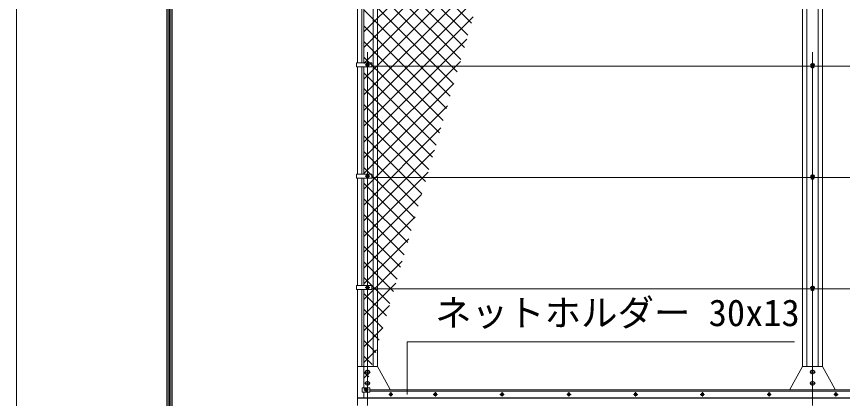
# Model space of a CAD drawing. Units: millimetres, scale not verified. Extents: x -10500 to 10500, y -7425 to 7425.
# Drawn here: x -10500 to -6789, y -2816 to -1101 of the extents above; entities that cross this region are included whole.
import ezdxf
from ezdxf.enums import TextEntityAlignment as Align

# ---------------------------------------------------------------- set-up
doc = ezdxf.new("R2010")
doc.units = ezdxf.units.MM
doc.header["$LTSCALE"] = 50
doc.linetypes.add('USER1', pattern=[50.8, 31.75, -6.35, 6.35, -6.35])
for name, color, linetype, lineweight in [('0-0_D-STR3', 3, 'Continuous', 13), ('0-1_D-STR1', 1, 'Continuous', 18), ('0-2_D-BMK', 2, 'USER1', 13), ('0-4_D-STR-TXT', 7, 'Continuous', 9), ('0-5_D-STR2', 7, 'Continuous', 9), ('0-B_D-TTL', 7, 'Continuous', 9)]:
    doc.layers.add(name, color=color, linetype=linetype, lineweight=lineweight)
doc.styles.add('ＭＳ ゴシック', font='')
doc.styles.get('ＭＳ ゴシック').set_extended_font_data('MS Gothic')

msp = doc.modelspace()

# ---------------------------------------------------------------- linework, layer by layer
at = {"layer": '0-0_D-STR3'}
for p, q in [((-8938.99, -827.43), (-8938.99, -1308.43)), ((-8971.74, -1308.43), (-8902.99, -1308.43)), ((-8971.74, -1308.43), (-8971.74, -1327.43)), ((-8971.74, -1327.43), (-8902.99, -1327.43)), ((-8938.99, -1327.43), (-8938.99, -1808.43)), ((-8922.99, -1310.42), (-8929.49, -1314.18)), ((-8929.49, -1314.18), (-8929.49, -1321.68)), ((-8929.49, -1321.68), (-8922.99, -1325.44)), ((-8916.49, -1314.18), (-8922.99, -1310.42)), ((-8922.99, -1325.44), (-8916.49, -1321.68)), ((-8916.49, -1321.68), (-8916.49, -1314.18)), ((-8902.99, -1308.43), (-8902.99, -1327.43)), ((-4172.99, -1324.68), (-8902.99, -1324.68)), ((-6922.99, -1310.42), (-6929.49, -1314.18)), ((-6929.49, -1314.18), (-6929.49, -1321.68)), ((-6929.49, -1321.68), (-6922.99, -1325.44)), ((-6929.24, -1321.83), (-6929.24, -1331.93)), ((-6929.24, -1331.93), (-6927.24, -1331.93)), ((-6927.24, -1322.98), (-6927.24, -1331.93)), ((-6916.49, -1314.18), (-6922.99, -1310.42)), ((-6922.99, -1325.44), (-6916.49, -1321.68)), ((-6918.74, -1322.98), (-6918.74, -1331.93)), ((-6918.74, -1331.93), (-6916.74, -1331.93)), ((-6916.74, -1321.83), (-6916.74, -1331.93)), ((-6916.49, -1321.68), (-6916.49, -1314.18)), ((-8971.74, -1808.43), (-8902.99, -1808.43)), ((-8971.74, -1808.43), (-8971.74, -1827.43)), ((-8922.99, -1810.42), (-8929.49, -1814.18)), ((-8929.49, -1814.18), (-8929.49, -1821.68)), ((-8916.49, -1814.18), (-8922.99, -1810.42)), ((-8916.49, -1821.68), (-8916.49, -1814.18)), ((-8902.99, -1808.43), (-8902.99, -1827.43)), ((-6922.99, -1810.42), (-6929.49, -1814.18)), ((-6929.49, -1814.18), (-6929.49, -1821.68)), ((-6916.49, -1814.18), (-6922.99, -1810.42)), ((-6916.49, -1821.68), (-6916.49, -1814.18)), ((-8971.74, -1827.43), (-8902.99, -1827.43)), ((-8939.04, -1827.43), (-8939.04, -2308.43)), ((-8929.49, -1821.68), (-8922.99, -1825.44)), ((-8922.99, -1825.44), (-8916.49, -1821.68)), ((-4172.99, -1824.68), (-8902.99, -1824.68)), ((-6929.49, -1821.68), (-6922.99, -1825.44)), ((-6929.24, -1821.83), (-6929.24, -1831.93)), ((-6929.24, -1831.93), (-6927.24, -1831.93)), ((-6927.24, -1822.98), (-6927.24, -1831.93)), ((-6922.99, -1825.44), (-6916.49, -1821.68)), ((-6918.74, -1822.98), (-6918.74, -1831.93)), ((-6918.74, -1831.93), (-6916.74, -1831.93)), ((-6916.74, -1821.83), (-6916.74, -1831.93)), ((-8971.74, -2308.43), (-8902.99, -2308.43)), ((-8971.74, -2308.43), (-8971.74, -2327.43)), ((-8971.74, -2327.43), (-8902.99, -2327.43)), ((-8938.99, -2327.43), (-8938.99, -2768.43)), ((-8922.99, -2310.42), (-8929.49, -2314.18)), ((-8929.49, -2314.18), (-8929.49, -2321.68)), ((-8929.49, -2321.68), (-8922.99, -2325.44)), ((-8916.49, -2314.18), (-8922.99, -2310.42)), ((-8922.99, -2325.44), (-8916.49, -2321.68)), ((-8916.49, -2321.68), (-8916.49, -2314.18)), ((-8902.99, -2308.43), (-8902.99, -2327.43)), ((-4172.99, -2324.68), (-8902.99, -2324.68)), ((-6922.99, -2310.42), (-6929.49, -2314.18)), ((-6929.49, -2314.18), (-6929.49, -2321.68)), ((-6929.49, -2321.68), (-6922.99, -2325.44)), ((-6929.24, -2321.83), (-6929.24, -2331.93)), ((-6929.24, -2331.93), (-6927.24, -2331.93)), ((-6927.24, -2322.98), (-6927.24, -2331.93)), ((-6916.49, -2314.18), (-6922.99, -2310.42)), ((-6922.99, -2325.44), (-6916.49, -2321.68)), ((-6918.74, -2322.98), (-6918.74, -2331.93)), ((-6918.74, -2331.93), (-6916.74, -2331.93)), ((-6916.74, -2321.83), (-6916.74, -2331.93)), ((-6916.49, -2321.68), (-6916.49, -2314.18)), ((-8967.99, -2672.93), (-8877.99, -2672.93)), ((-8967.99, -2817.93), (-8967.99, -2672.93)), ((-8922.99, -2688.12), (-8931.49, -2693.02)), ((-8914.49, -2693.02), (-8922.99, -2688.12)), ((-8877.99, -2672.93), (-8822.99, -2772.93)), ((-7022.99, -2772.93), (-6967.99, -2672.93)), ((-6922.99, -2688.12), (-6931.49, -2693.02)), ((-6914.49, -2693.02), (-6922.99, -2688.12)), ((-8922.99, -2738.12), (-8931.49, -2743.02)), ((-8914.49, -2743.02), (-8922.99, -2738.12)), ((-6922.99, -2738.12), (-6931.49, -2743.02)), ((-6914.49, -2743.02), (-6922.99, -2738.12)), ((-8946.19, -2768.43), (-8911.79, -2768.43)), ((-8946.19, -2787.43), (-8946.19, -2768.43)), ((-8935.49, -2774.18), (-8928.99, -2770.42)), ((-8935.49, -2781.68), (-8935.49, -2774.18)), ((-8928.99, -2785.44), (-8935.49, -2781.68)), ((-8928.99, -2770.42), (-8922.49, -2774.18)), ((-8922.49, -2781.68), (-8928.99, -2785.44)), ((-8922.49, -2774.18), (-8922.49, -2781.68)), ((-8911.79, -2787.43), (-8911.79, -2768.43)), ((-4172.99, -2782.93), (-8911.79, -2782.93)), ((-8822.99, -2777.93), (-8822.99, -2772.93)), ((-7022.99, -2777.93), (-7022.99, -2772.93)), ((-6822.99, -2777.93), (-6822.99, -2772.93)), ((-4172.99, -2812.93), (-8967.99, -2812.93)), ((-8946.19, -2787.43), (-8911.79, -2787.43)), ((-8938.99, -2787.43), (-8938.99, -2814.93))]:
    msp.add_line(p, q, dxfattribs=at)
for points in [[(-8931.49, -2693.02), (-8931.49, -2702.84), (-8922.99, -2707.75)], [(-8922.99, -2707.75), (-8914.49, -2702.84), (-8914.49, -2693.02)], [(-6967.99, -2672.93), (-6877.99, -2672.93), (-6822.99, -2772.93)], [(-6931.49, -2693.02), (-6931.49, -2702.84), (-6922.99, -2707.75)], [(-6922.99, -2707.75), (-6914.49, -2702.84), (-6914.49, -2693.02)], [(-8931.49, -2743.02), (-8931.49, -2752.84), (-8922.99, -2757.75)], [(-8922.99, -2757.75), (-8914.49, -2752.84), (-8914.49, -2743.02)], [(-6931.49, -2743.02), (-6931.49, -2752.84), (-6922.99, -2757.75)], [(-6922.99, -2757.75), (-6914.49, -2752.84), (-6914.49, -2743.02)]]:
    msp.add_lwpolyline(points, dxfattribs=at)
for points in [[(-8817.99, -2792.18), (-8822.97, -2795.06), (-8822.97, -2800.81), (-8817.99, -2803.68), (-8813.01, -2800.81), (-8813.01, -2795.06)], [(-8617.99, -2792.18), (-8622.97, -2795.06), (-8622.97, -2800.81), (-8617.99, -2803.68), (-8613.01, -2800.81), (-8613.01, -2795.06)], [(-8317.99, -2792.18), (-8322.97, -2795.06), (-8322.97, -2800.81), (-8317.99, -2803.68), (-8313.01, -2800.81), (-8313.01, -2795.06)], [(-8017.99, -2792.18), (-8022.97, -2795.06), (-8022.97, -2800.81), (-8017.99, -2803.68), (-8013.01, -2800.81), (-8013.01, -2795.06)], [(-7717.99, -2792.18), (-7722.97, -2795.06), (-7722.97, -2800.81), (-7717.99, -2803.68), (-7713.01, -2800.81), (-7713.01, -2795.06)], [(-7417.99, -2792.18), (-7422.97, -2795.06), (-7422.97, -2800.81), (-7417.99, -2803.68), (-7413.01, -2800.81), (-7413.01, -2795.06)], [(-7117.99, -2792.18), (-7122.97, -2795.06), (-7122.97, -2800.81), (-7117.99, -2803.68), (-7113.01, -2800.81), (-7113.01, -2795.06)], [(-6817.99, -2792.18), (-6822.97, -2795.06), (-6822.97, -2800.81), (-6817.99, -2803.68), (-6813.01, -2800.81), (-6813.01, -2795.06)]]:
    msp.add_lwpolyline(points, close=True, dxfattribs=at)
for centre, radius in [((-8922.99, -1317.93), 6.25), ((-6922.99, -1317.93), 6.25), ((-8922.99, -1817.93), 6.25), ((-6922.99, -1817.93), 6.25), ((-8922.99, -2317.93), 6.25), ((-6922.99, -2317.93), 6.25), ((-8922.99, -2697.93), 8.25), ((-6922.99, -2697.93), 8.25), ((-8922.99, -2747.93), 8.25), ((-6922.99, -2747.93), 8.25), ((-8928.99, -2777.93), 6.25), ((-8817.99, -2797.93), 6.5), ((-8817.99, -2797.93), 4.98), ((-8617.99, -2797.93), 6.5), ((-8617.99, -2797.93), 4.98), ((-8317.99, -2797.93), 6.5), ((-8317.99, -2797.93), 4.98), ((-8017.99, -2797.93), 6.5), ((-8017.99, -2797.93), 4.98), ((-7717.99, -2797.93), 6.5), ((-7717.99, -2797.93), 4.98), ((-7417.99, -2797.93), 6.5), ((-7417.99, -2797.93), 4.98), ((-7117.99, -2797.93), 6.5), ((-7117.99, -2797.93), 4.98), ((-6817.99, -2797.93), 6.5), ((-6817.99, -2797.93), 4.98)]:
    msp.add_circle(centre, radius, dxfattribs=at)
at = {"layer": '0-1_D-STR1'}
for p, q in [((-8897.99, -2672.93), (-8897.99, -437.93)), ((-8877.99, -2672.93), (-8877.99, -437.93)), ((-6967.99, -437.93), (-6967.99, -2672.93)), ((-6947.99, -437.93), (-6947.99, -2672.93)), ((-6897.99, -2672.93), (-6897.99, -437.93)), ((-6877.99, -2672.93), (-6877.99, -437.93)), ((-8967.99, -827.43), (-8967.99, -1308.43)), ((-8947.99, -827.43), (-8947.99, -1308.43)), ((-8967.99, -1327.43), (-8967.99, -1808.43)), ((-8947.99, -1327.43), (-8947.99, -1808.43)), ((-8967.99, -1827.43), (-8967.99, -2308.43)), ((-8947.99, -1827.43), (-8947.99, -2308.43)), ((-8967.99, -2327.43), (-8967.99, -2847.93)), ((-8947.99, -2327.43), (-8947.99, -2672.93)), ((-8911.79, -2777.93), (-4172.99, -2777.93)), ((-8967.99, -2814.93), (-4172.99, -2814.93))]:
    msp.add_line(p, q, dxfattribs=at)
at = {"layer": '0-2_D-BMK'}
for p, q in [((-8922.99, -2847.93), (-8922.99, 3338.05)), ((-6922.99, -2847.93), (-6922.99, 3338.05)), ((-8912.99, -1317.93), (-8932.99, -1317.93)), ((-6912.99, -1317.93), (-6932.99, -1317.93)), ((-8912.99, -1817.93), (-8932.99, -1817.93)), ((-6912.99, -1817.93), (-6932.99, -1817.93)), ((-8912.99, -2317.93), (-8932.99, -2317.93)), ((-6912.99, -2317.93), (-6932.99, -2317.93)), ((-8910.24, -2697.93), (-8935.74, -2697.93)), ((-6910.24, -2697.93), (-6935.74, -2697.93)), ((-8918.99, -2777.93), (-8938.99, -2777.93)), ((-8910.24, -2747.93), (-8935.74, -2747.93)), ((-8928.99, -2787.93), (-8928.99, -2767.93)), ((-6910.24, -2747.93), (-6935.74, -2747.93)), ((-8808.32, -2797.93), (-8827.66, -2797.93)), ((-8817.99, -2788.26), (-8817.99, -2807.6)), ((-8608.32, -2797.93), (-8627.66, -2797.93)), ((-8617.99, -2788.26), (-8617.99, -2807.6)), ((-8308.32, -2797.93), (-8327.66, -2797.93)), ((-8317.99, -2788.26), (-8317.99, -2807.6)), ((-8008.32, -2797.93), (-8027.66, -2797.93)), ((-8017.99, -2788.26), (-8017.99, -2807.6)), ((-7708.32, -2797.93), (-7727.66, -2797.93)), ((-7717.99, -2788.26), (-7717.99, -2807.6)), ((-7408.32, -2797.93), (-7427.66, -2797.93)), ((-7417.99, -2788.26), (-7417.99, -2807.6)), ((-7108.32, -2797.93), (-7127.66, -2797.93)), ((-7117.99, -2788.26), (-7117.99, -2807.6)), ((-6808.32, -2797.93), (-6827.66, -2797.93)), ((-6817.99, -2788.26), (-6817.99, -2807.6))]:
    msp.add_line(p, q, dxfattribs=at)
at = {"layer": '0-4_D-STR-TXT'}
msp.add_lwpolyline([(-7004.29, -2561.61), (-8745.18, -2561.61), (-8745.18, -2798.9)], dxfattribs=at)
at = {"layer": '0-5_D-STR2'}
for p, q in [((-8938.99, -1169.9), (-8273.95, -504.86)), ((-8938.99, -1240.61), (-8302.92, -604.54)), ((-8455.75, -1130.42), (-8938.99, -647.18)), ((-8938.99, -1311.32), (-8331.89, -704.22)), ((-8471.67, -1185.21), (-8938.99, -717.89)), ((-8487.6, -1240), (-8938.99, -788.61)), ((-8938.99, -1382.03), (-8360.86, -803.9)), ((-8503.52, -1294.79), (-8938.99, -859.32)), ((-8938.99, -1452.74), (-8389.83, -903.58)), ((-8519.44, -1349.57), (-8938.99, -930.03)), ((-8535.36, -1404.36), (-8938.99, -1000.74)), ((-8938.99, -1523.45), (-8418.8, -1003.26)), ((-8551.29, -1459.15), (-8938.99, -1071.45)), ((-8938.99, -1594.16), (-8447.76, -1102.94)), ((-8567.21, -1513.94), (-8938.99, -1142.16)), ((-8938.99, -1664.87), (-8476.73, -1202.62)), ((-8583.13, -1568.73), (-8938.99, -1212.87)), ((-8599.05, -1623.51), (-8938.99, -1283.58)), ((-8938.99, -1735.58), (-8505.7, -1302.3)), ((-8614.98, -1678.3), (-8938.99, -1354.29)), ((-8938.99, -1806.29), (-8534.67, -1401.98)), ((-8630.9, -1733.09), (-8938.99, -1425)), ((-8646.82, -1787.88), (-8938.99, -1495.71)), ((-8938.99, -1877.01), (-8563.64, -1501.66)), ((-8662.74, -1842.67), (-8938.99, -1566.42)), ((-8938.99, -1947.72), (-8592.61, -1601.34)), ((-8678.67, -1897.46), (-8938.99, -1637.13)), ((-8938.99, -2018.43), (-8621.58, -1701.02)), ((-8694.59, -1952.24), (-8938.99, -1707.84)), ((-8710.51, -2007.03), (-8938.99, -1778.55)), ((-8938.99, -2089.14), (-8650.55, -1800.69)), ((-8726.43, -2061.82), (-8938.99, -1849.27)), ((-8938.99, -2159.85), (-8679.51, -1900.37)), ((-8742.36, -2116.61), (-8938.99, -1919.98)), ((-8758.28, -2171.4), (-8938.99, -1990.69)), ((-8938.99, -2230.56), (-8708.48, -2000.05)), ((-8774.2, -2226.18), (-8938.99, -2061.4)), ((-8938.99, -2301.27), (-8737.45, -2099.73)), ((-8790.12, -2280.97), (-8938.99, -2132.11)), ((-8938.99, -2371.98), (-8766.42, -2199.41)), ((-8806.05, -2335.76), (-8938.99, -2202.82)), ((-8821.97, -2390.55), (-8938.99, -2273.53)), ((-8938.99, -2442.69), (-8795.39, -2299.09)), ((-8837.89, -2445.34), (-8938.99, -2344.24)), ((-8938.99, -2513.4), (-8824.36, -2398.77)), ((-8853.81, -2500.13), (-8938.99, -2414.95)), ((-8869.74, -2554.91), (-8938.99, -2485.66)), ((-8938.99, -2584.11), (-8853.33, -2498.45)), ((-8885.66, -2609.7), (-8938.99, -2556.37)), ((-8938.99, -2654.82), (-8882.29, -2598.13)), ((-8901.58, -2664.49), (-8938.99, -2627.08)), ((-8917.5, -2719.28), (-8938.99, -2697.79)), ((-8938.99, -2725.53), (-8911.26, -2697.81)), ((-8933.43, -2774.07), (-8938.99, -2768.5))]:
    msp.add_line(p, q, dxfattribs=at)
at = {"layer": '0-B_D-TTL', "color": 2, "lineweight": 18}
msp.add_lwpolyline([(-10500, 7425), (10500, 7425), (10500, -7425), (-10500, -7425)], close=True, dxfattribs=at)
at = {"layer": '0-B_D-TTL'}
for points in [[(-9825, 6875), (9825, 6875), (9825, -6875), (-9825, -6875)], [(-9818.75, 6868.75), (9818.75, 6868.75), (9818.75, -6868.75), (-9818.75, -6868.75)], [(-9812.5, 6862.5), (9812.5, 6862.5), (9812.5, -6862.5), (-9812.5, -6862.5)], [(-9806.25, 6856.25), (9806.25, 6856.25), (9806.25, -6856.25), (-9806.25, -6856.25)], [(-9800, 6850), (9800, 6850), (9800, -6850), (-9800, -6850)]]:
    msp.add_lwpolyline(points, close=True, dxfattribs=at)

# ---------------------------------------------------------------- texts
at = {"layer": '0-4_D-STR-TXT', "style": 'ＭＳ ゴシック'}
msp.add_text('ネットホルダー 30x13', height=120.2, dxfattribs=at).set_placement((-8619.14, -2527.6), align=Align.BOTTOM_LEFT)

doc.saveas('drawing.dxf')
